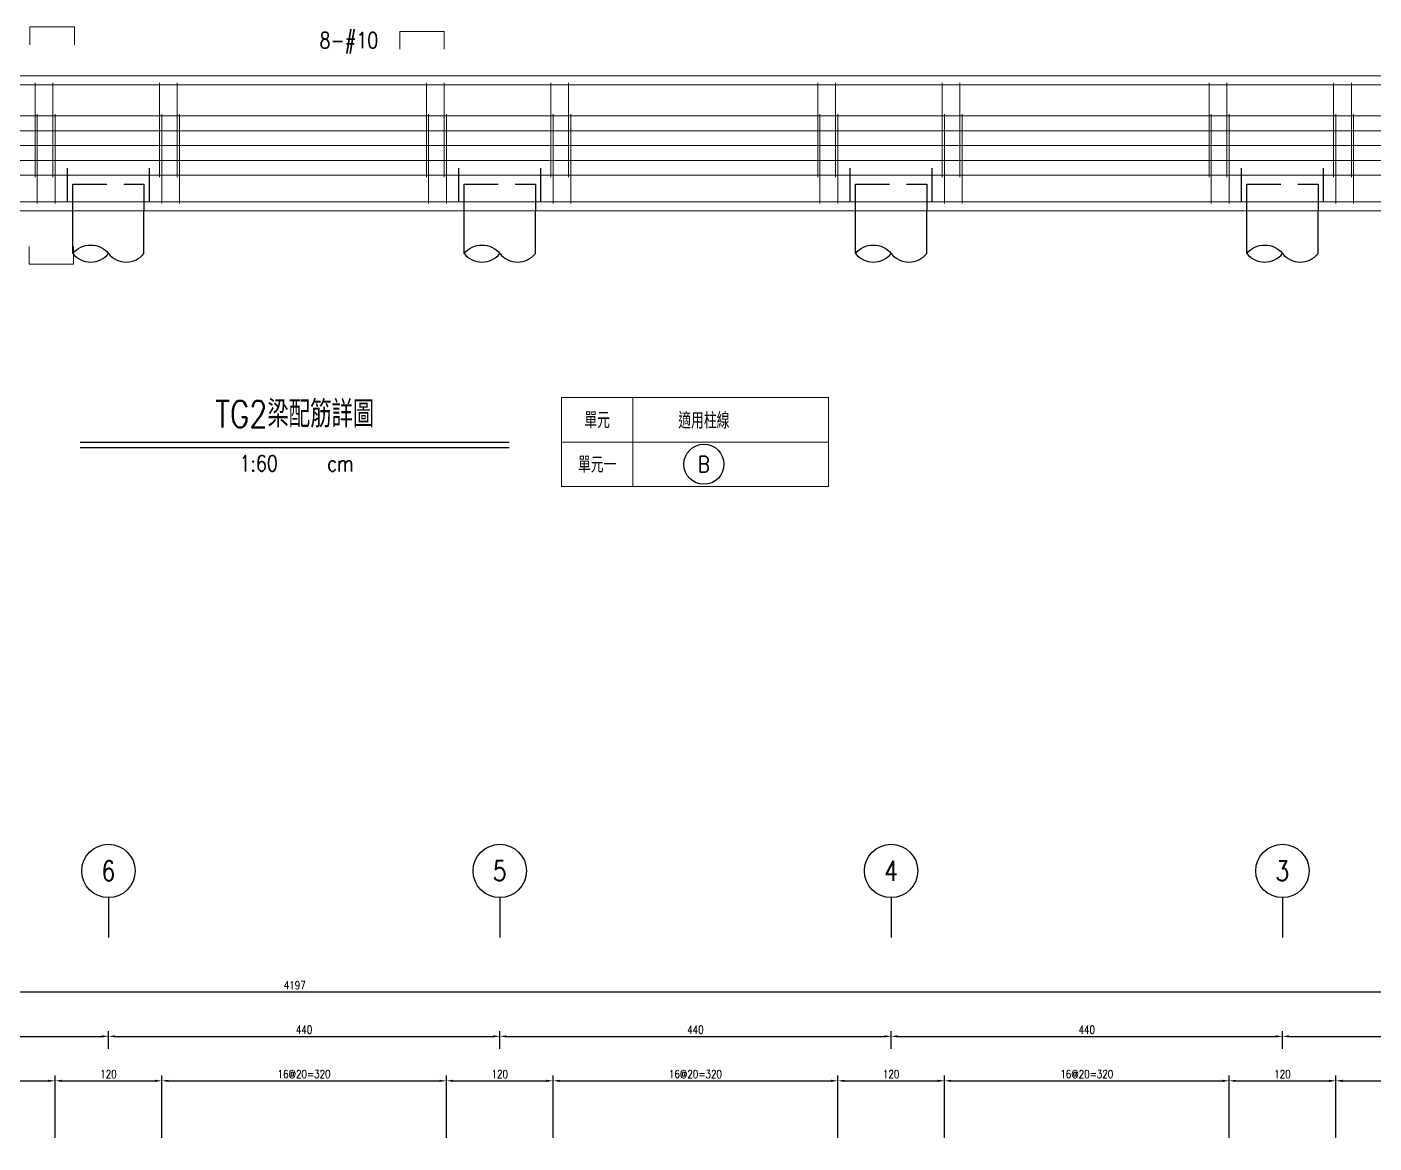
# Model space of a CAD drawing. Extents: x -4754 to 4976, y -19960 to 3841.
# Drawn here: x 1532 to 3047, y -6245 to -4990 of the extents above; entities that cross this region are included whole.
import ezdxf
from ezdxf.enums import TextEntityAlignment as Align

# ---------------------------------------------------------------- set-up
doc = ezdxf.new("R2010")
doc.units = 0
doc.header["$LTSCALE"] = 3
doc.linetypes.add('DASHED', pattern=[19.05, 12.7, -6.35])
doc.layers.get('0').update_dxf_attribs({"linetype": 'CONTINUOUS'})
doc.layers.add('HB_0', color=7, linetype='CONTINUOUS', transparency=0.5)
for name, color, linetype in [('HB_DIM', 1, 'CONTINUOUS'), ('HB_SYMBOLS', 7, 'CONTINUOUS'), ('HB_TXT_CTEXT', 2, 'CONTINUOUS'), ('鋼筋', 3, 'CONTINUOUS')]:
    doc.layers.add(name, color=color, linetype=linetype)
doc.styles.get("Standard").update_dxf_attribs({"font": 'ROMANS.shx', "width": 0.8, "bigfont": 'chineset.shx'})
doc.dimstyles.new('30', dxfattribs={"dimscale": 3, "dimtxt": 3, "dimasz": 2.5, "dimexe": 2, "dimexo": 2, "dimgap": 1, "dimtad": 1, "dimdsep": 46, "dimtxsty": 'Standard', "dimcen": 0, "dimclrd": 256, "dimclre": 256, "dimclrt": 2, "dimadec": 0, "dimazin": 0, "dimtfac": 1, "dimtix": 1, "dimtmove": 2, "dimatfit": 3, "dimfxl": 1, "dimtolj": 1, "dimtzin": 0, "dimarcsym": 0})

# ---------------------------------------------------------------- blocks, each defined once
blk = doc.blocks.new('pile_vertical')
at = {"color": 252, "linetype": 'DASHED'}
for p, q in [((-46, 10), (-46, 50)), ((46, 10), (46, 50))]:
    blk.add_line(p, q, dxfattribs=at)
at = {"linetype": 'Continuous'}
for p, q in [((-40, -48.1), (-40, 0)), ((40, -48.1), (40, 0))]:
    blk.add_line(p, q, dxfattribs=at)
at = {"color": 252, "linetype": 'DASHED'}
blk.add_lwpolyline([(-40, 0), (-40, 30), (40, 30), (40, 0)], dxfattribs=at)
at = {"linetype": 'Continuous'}
for points in [[(-40, -48.1, -0.48), (0, -48.1, 0.48), (40, -48.1, 0.48)], [(-40, -48.1, 0.48), (0, -48.1, 0.48)]]:
    blk.add_lwpolyline(points, format="xyb", dxfattribs=at)
blk = doc.blocks.new('title_beam')
at = {"color": 3, "linetype": 'Continuous'}
blk.add_line((-241.2, 0), (241.2, 0), dxfattribs=at)
at = {"color": 1, "linetype": 'Continuous'}
blk.add_line((-241.2, -6), (241.2, -6), dxfattribs=at)
at = {"color": 3, "linetype": 'Continuous', "width": 0.8}
blk.add_attdef('TITLE', text='', height=30, dxfattribs=at).set_placement((0, 33), align=Align.MIDDLE)
at = {"linetype": 'Continuous', "width": 0.8}
blk.add_attdef('SCALE', text='', height=18, dxfattribs=at).set_placement((-40.6, -24), align=Align.MIDDLE)
blk.add_attdef('CM', (36.5, -33), '', height=18, dxfattribs=at)
blk = doc.blocks.new('line_tag')
at = {"layer": 'HB_SYMBOLS', "color": 4, "linetype": 'Continuous'}
blk.add_circle((0, 0), 22.5, dxfattribs=at)
at = {"color": 4, "linetype": 'Continuous', "width": 0.8}
blk.add_attdef('A', text='', height=18, dxfattribs=at).set_placement((0, 0), align=Align.MIDDLE)
blk = doc.blocks.new('line_guide')
at = {"color": 4, "linetype": 'Continuous'}
blk.add_line((0, 0), (0, -45), dxfattribs=at)
blk.add_circle((0, 30), 30, dxfattribs=at)
at = {"color": 4, "linetype": 'Continuous', "width": 0.8}
blk.add_attdef('A', text='', height=22.5, dxfattribs=at).set_placement((0, 30), align=Align.MIDDLE)
blk = doc.blocks.new('*D242')
at = {"layer": 'HB_DIM', "linetype": 'Continuous', "lineweight": -2}
for p, q in [((1243.6, -6238.8), (1243.6, -6168.8)), ((1251.1, -6174.8), (1556.1, -6174.8)), ((1563.6, -6238.8), (1563.6, -6168.8))]:
    blk.add_line(p, q, dxfattribs=at)
at = {"layer": 'HB_DIM'}
for points in [[(1251.1, -6173.6), (1251.1, -6176.1), (1243.6, -6174.8)], [(1556.1, -6176.1), (1556.1, -6173.6), (1563.6, -6174.8)]]:
    blk.add_solid(points, dxfattribs=at)
at = {"layer": 'HB_DIM', "color": 2, "linetype": 'Continuous', "insert": (1403.6, -6167.3), "char_height": 9, "attachment_point": 5, "rotation": 0}
blk.add_mtext('\\A1;16@20=320', dxfattribs=at)
blk = doc.blocks.new('*D243')
at = {"layer": 'HB_DIM', "linetype": 'Continuous', "lineweight": -2}
for p, q in [((1563.6, -6238.8), (1563.6, -6168.8)), ((1571.1, -6174.8), (1676.1, -6174.8)), ((1683.6, -6238.8), (1683.6, -6168.8))]:
    blk.add_line(p, q, dxfattribs=at)
at = {"layer": 'HB_DIM'}
for points in [[(1571.1, -6173.6), (1571.1, -6176.1), (1563.6, -6174.8)], [(1676.1, -6176.1), (1676.1, -6173.6), (1683.6, -6174.8)]]:
    blk.add_solid(points, dxfattribs=at)
at = {"layer": 'HB_DIM', "color": 2, "linetype": 'Continuous', "insert": (1623.6, -6167.3), "char_height": 9, "attachment_point": 5, "rotation": 0}
blk.add_mtext('\\A1;120', dxfattribs=at)
blk = doc.blocks.new('*D244')
at = {"layer": 'HB_DIM', "linetype": 'Continuous', "lineweight": -2}
for p, q in [((1683.6, -6238.8), (1683.6, -6168.8)), ((1691.1, -6174.8), (1996.1, -6174.8)), ((2003.6, -6238.8), (2003.6, -6168.8))]:
    blk.add_line(p, q, dxfattribs=at)
at = {"layer": 'HB_DIM'}
for points in [[(1691.1, -6173.6), (1691.1, -6176.1), (1683.6, -6174.8)], [(1996.1, -6176.1), (1996.1, -6173.6), (2003.6, -6174.8)]]:
    blk.add_solid(points, dxfattribs=at)
at = {"layer": 'HB_DIM', "color": 2, "linetype": 'Continuous', "insert": (1843.6, -6167.3), "char_height": 9, "attachment_point": 5, "rotation": 0}
blk.add_mtext('\\A1;16@20=320', dxfattribs=at)
blk = doc.blocks.new('*D245')
at = {"layer": 'HB_DIM', "linetype": 'Continuous', "lineweight": -2}
for p, q in [((2003.6, -6238.8), (2003.6, -6168.8)), ((2011.1, -6174.8), (2116.1, -6174.8)), ((2123.6, -6238.8), (2123.6, -6168.8))]:
    blk.add_line(p, q, dxfattribs=at)
at = {"layer": 'HB_DIM'}
for points in [[(2011.1, -6173.6), (2011.1, -6176.1), (2003.6, -6174.8)], [(2116.1, -6176.1), (2116.1, -6173.6), (2123.6, -6174.8)]]:
    blk.add_solid(points, dxfattribs=at)
at = {"layer": 'HB_DIM', "color": 2, "linetype": 'Continuous', "insert": (2063.6, -6167.3), "char_height": 9, "attachment_point": 5, "rotation": 0}
blk.add_mtext('\\A1;120', dxfattribs=at)
blk = doc.blocks.new('*D246')
at = {"layer": 'HB_DIM', "linetype": 'Continuous', "lineweight": -2}
for p, q in [((2123.6, -6238.8), (2123.6, -6168.8)), ((2131.1, -6174.8), (2436.1, -6174.8)), ((2443.6, -6238.8), (2443.6, -6168.8))]:
    blk.add_line(p, q, dxfattribs=at)
at = {"layer": 'HB_DIM'}
for points in [[(2131.1, -6173.6), (2131.1, -6176.1), (2123.6, -6174.8)], [(2436.1, -6176.1), (2436.1, -6173.6), (2443.6, -6174.8)]]:
    blk.add_solid(points, dxfattribs=at)
at = {"layer": 'HB_DIM', "color": 2, "linetype": 'Continuous', "insert": (2283.6, -6167.3), "char_height": 9, "attachment_point": 5, "rotation": 0}
blk.add_mtext('\\A1;16@20=320', dxfattribs=at)
blk = doc.blocks.new('*D247')
at = {"layer": 'HB_DIM', "linetype": 'Continuous', "lineweight": -2}
for p, q in [((2443.6, -6238.8), (2443.6, -6168.8)), ((2451.1, -6174.8), (2556.1, -6174.8)), ((2563.6, -6238.8), (2563.6, -6168.8))]:
    blk.add_line(p, q, dxfattribs=at)
at = {"layer": 'HB_DIM'}
for points in [[(2451.1, -6173.6), (2451.1, -6176.1), (2443.6, -6174.8)], [(2556.1, -6176.1), (2556.1, -6173.6), (2563.6, -6174.8)]]:
    blk.add_solid(points, dxfattribs=at)
at = {"layer": 'HB_DIM', "color": 2, "linetype": 'Continuous', "insert": (2503.6, -6167.3), "char_height": 9, "attachment_point": 5, "rotation": 0}
blk.add_mtext('\\A1;120', dxfattribs=at)
blk = doc.blocks.new('*D248')
at = {"layer": 'HB_DIM', "linetype": 'Continuous', "lineweight": -2}
for p, q in [((2563.6, -6238.8), (2563.6, -6168.8)), ((2571.1, -6174.8), (2876.1, -6174.8)), ((2883.6, -6238.8), (2883.6, -6168.8))]:
    blk.add_line(p, q, dxfattribs=at)
at = {"layer": 'HB_DIM'}
for points in [[(2571.1, -6173.6), (2571.1, -6176.1), (2563.6, -6174.8)], [(2876.1, -6176.1), (2876.1, -6173.6), (2883.6, -6174.8)]]:
    blk.add_solid(points, dxfattribs=at)
at = {"layer": 'HB_DIM', "color": 2, "linetype": 'Continuous', "insert": (2723.6, -6167.3), "char_height": 9, "attachment_point": 5, "rotation": 0}
blk.add_mtext('\\A1;16@20=320', dxfattribs=at)
blk = doc.blocks.new('*D249')
at = {"layer": 'HB_DIM', "linetype": 'Continuous', "lineweight": -2}
for p, q in [((2883.6, -6238.8), (2883.6, -6168.8)), ((2891.1, -6174.8), (2996.1, -6174.8)), ((3003.6, -6238.8), (3003.6, -6168.8))]:
    blk.add_line(p, q, dxfattribs=at)
at = {"layer": 'HB_DIM'}
for points in [[(2891.1, -6173.6), (2891.1, -6176.1), (2883.6, -6174.8)], [(2996.1, -6176.1), (2996.1, -6173.6), (3003.6, -6174.8)]]:
    blk.add_solid(points, dxfattribs=at)
at = {"layer": 'HB_DIM', "color": 2, "linetype": 'Continuous', "insert": (2943.6, -6167.3), "char_height": 9, "attachment_point": 5, "rotation": 0}
blk.add_mtext('\\A1;120', dxfattribs=at)
blk = doc.blocks.new('*D250')
at = {"layer": 'HB_DIM', "linetype": 'Continuous', "lineweight": -2}
for p, q in [((3003.6, -6238.8), (3003.6, -6168.8)), ((3011.1, -6174.8), (3296.1, -6174.8)), ((3303.6, -6238.8), (3303.6, -6168.8))]:
    blk.add_line(p, q, dxfattribs=at)
at = {"layer": 'HB_DIM'}
for points in [[(3011.1, -6173.6), (3011.1, -6176.1), (3003.6, -6174.8)], [(3296.1, -6176.1), (3296.1, -6173.6), (3303.6, -6174.8)]]:
    blk.add_solid(points, dxfattribs=at)
at = {"layer": 'HB_DIM', "color": 2, "linetype": 'Continuous', "insert": (3153.6, -6167.3), "char_height": 9, "attachment_point": 5, "rotation": 0}
blk.add_mtext('\\A1;15@20=300', dxfattribs=at)
blk = doc.blocks.new('*D254')
at = {"layer": 'HB_DIM', "linetype": 'Continuous', "lineweight": -2}
for p, q in [((-265.4, -6238.8), (-265.4, -6068.8)), ((3931.6, -6238.8), (3931.6, -6068.8)), ((-257.9, -6074.8), (3924.1, -6074.8))]:
    blk.add_line(p, q, dxfattribs=at)
at = {"layer": 'HB_DIM'}
for points in [[(-257.9, -6073.6), (-257.9, -6076.1), (-265.4, -6074.8)], [(3924.1, -6076.1), (3924.1, -6073.6), (3931.6, -6074.8)]]:
    blk.add_solid(points, dxfattribs=at)
at = {"layer": 'HB_DIM', "color": 2, "linetype": 'Continuous', "insert": (1833.1, -6067.3), "char_height": 9, "attachment_point": 5, "rotation": 0}
blk.add_mtext('\\A1;4197', dxfattribs=at)
blk = doc.blocks.new('*D259')
at = {"layer": 'HB_DIM', "linetype": 'Continuous', "lineweight": -2}
for p, q in [((1183.6, -6138.8), (1183.6, -6118.8)), ((1623.6, -6138.8), (1623.6, -6118.8)), ((1191.1, -6124.8), (1616.1, -6124.8))]:
    blk.add_line(p, q, dxfattribs=at)
at = {"layer": 'HB_DIM'}
for points in [[(1191.1, -6123.6), (1191.1, -6126.1), (1183.6, -6124.8)], [(1616.1, -6126.1), (1616.1, -6123.6), (1623.6, -6124.8)]]:
    blk.add_solid(points, dxfattribs=at)
at = {"layer": 'HB_DIM', "color": 2, "linetype": 'Continuous', "insert": (1403.6, -6117.3), "char_height": 9, "attachment_point": 5, "rotation": 0}
blk.add_mtext('\\A1;440', dxfattribs=at)
blk = doc.blocks.new('*D260')
at = {"layer": 'HB_DIM', "linetype": 'Continuous', "lineweight": -2}
for p, q in [((1623.6, -6138.8), (1623.6, -6118.8)), ((2063.6, -6138.8), (2063.6, -6118.8)), ((1631.1, -6124.8), (2056.1, -6124.8))]:
    blk.add_line(p, q, dxfattribs=at)
at = {"layer": 'HB_DIM'}
for points in [[(1631.1, -6123.6), (1631.1, -6126.1), (1623.6, -6124.8)], [(2056.1, -6126.1), (2056.1, -6123.6), (2063.6, -6124.8)]]:
    blk.add_solid(points, dxfattribs=at)
at = {"layer": 'HB_DIM', "color": 2, "linetype": 'Continuous', "insert": (1843.6, -6117.3), "char_height": 9, "attachment_point": 5, "rotation": 0}
blk.add_mtext('\\A1;440', dxfattribs=at)
blk = doc.blocks.new('*D261')
at = {"layer": 'HB_DIM', "linetype": 'Continuous', "lineweight": -2}
for p, q in [((2063.6, -6138.8), (2063.6, -6118.8)), ((2503.6, -6138.8), (2503.6, -6118.8)), ((2071.1, -6124.8), (2496.1, -6124.8))]:
    blk.add_line(p, q, dxfattribs=at)
at = {"layer": 'HB_DIM'}
for points in [[(2071.1, -6123.6), (2071.1, -6126.1), (2063.6, -6124.8)], [(2496.1, -6126.1), (2496.1, -6123.6), (2503.6, -6124.8)]]:
    blk.add_solid(points, dxfattribs=at)
at = {"layer": 'HB_DIM', "color": 2, "linetype": 'Continuous', "insert": (2283.6, -6117.3), "char_height": 9, "attachment_point": 5, "rotation": 0}
blk.add_mtext('\\A1;440', dxfattribs=at)
blk = doc.blocks.new('*D262')
at = {"layer": 'HB_DIM', "linetype": 'Continuous', "lineweight": -2}
for p, q in [((2503.6, -6138.8), (2503.6, -6118.8)), ((2943.6, -6138.8), (2943.6, -6118.8)), ((2511.1, -6124.8), (2936.1, -6124.8))]:
    blk.add_line(p, q, dxfattribs=at)
at = {"layer": 'HB_DIM'}
for points in [[(2511.1, -6123.6), (2511.1, -6126.1), (2503.6, -6124.8)], [(2936.1, -6126.1), (2936.1, -6123.6), (2943.6, -6124.8)]]:
    blk.add_solid(points, dxfattribs=at)
at = {"layer": 'HB_DIM', "color": 2, "linetype": 'Continuous', "insert": (2723.6, -6117.3), "char_height": 9, "attachment_point": 5, "rotation": 0}
blk.add_mtext('\\A1;440', dxfattribs=at)
blk = doc.blocks.new('*D263')
at = {"layer": 'HB_DIM', "linetype": 'Continuous', "lineweight": -2}
for p, q in [((2943.6, -6138.8), (2943.6, -6118.8)), ((3373.6, -6138.8), (3373.6, -6118.8)), ((2951.1, -6124.8), (3366.1, -6124.8))]:
    blk.add_line(p, q, dxfattribs=at)
at = {"layer": 'HB_DIM'}
for points in [[(2951.1, -6123.6), (2951.1, -6126.1), (2943.6, -6124.8)], [(3366.1, -6126.1), (3366.1, -6123.6), (3373.6, -6124.8)]]:
    blk.add_solid(points, dxfattribs=at)
at = {"layer": 'HB_DIM', "color": 2, "linetype": 'Continuous', "insert": (3158.6, -6117.3), "char_height": 9, "attachment_point": 5, "rotation": 0}
blk.add_mtext('\\A1;430', dxfattribs=at)

msp = doc.modelspace()

# ---------------------------------------------------------------- linework, layer by layer
at = {"layer": 'HB_0', "lineweight": 5}
msp.add_lwpolyline([(-265.427, -5196.53), (-265.427, -5044.802), (3931.573, -5044.802), (3931.573, -5196.53), (-265.427, -5196.53)], dxfattribs=at)
at = {"layer": 'HB_DIM', "color": 1, "linetype": 'Continuous'}
msp.add_lwpolyline([(1833.073, -5054.802, 0, 1.25, 0), (1833.073, -5039.802, 0, 0, 0), (1833.073, -5004.802, 0, 0, 0), (1851.073, -5004.802, 0, 0, 0)], format="xyseb", dxfattribs=at)
at = {"layer": 'HB_TXT_CTEXT', "color": 4, "lineweight": 5, "true_color": 0x00ffff}
for p, q in [((2213.073, -5406.53), (2213.073, -5506.53)), ((2133.073, -5456.53), (2433.073, -5456.53))]:
    msp.add_line(p, q, dxfattribs=at)
msp.add_lwpolyline([(2133.073, -5406.53), (2133.073, -5506.53), (2433.073, -5506.53), (2433.073, -5406.53), (2133.073, -5406.53)], dxfattribs=at)
at = {"layer": 'HB_TXT_CTEXT', "lineweight": 5}
for points in [[(1535.327, -5009.802, -50), (1535.327, -4989.802, -50), (1585.327, -4989.802, -50), (1585.327, -5009.802, -50)], [(1951.073, -5014.802, -38), (1951.073, -4994.802, -38), (2001.073, -4994.802, -38), (2001.073, -5014.802, -38)], [(1534.351, -5236.53, -50), (1534.351, -5256.53, -50), (1584.351, -5256.53, -50), (1584.351, -5236.53, -50)]]:
    msp.add_polyline3d(points, dxfattribs=at)
at = {"layer": '鋼筋', "lineweight": 5}
for p, q in [((-244.937, -5054.802, -38), (3911.083, -5054.802, -38)), ((-244.937, -5054.802, -27.143), (3911.083, -5054.802, -27.143)), ((-244.937, -5054.802, -16.286), (3911.083, -5054.802, -16.286)), ((-244.937, -5054.802, -5.429), (3911.083, -5054.802, -5.429)), ((-244.937, -5054.802, 5.429), (3911.083, -5054.802, 5.429)), ((-244.937, -5054.802, 16.286), (3911.083, -5054.802, 16.286)), ((-244.937, -5054.802, 27.143), (3911.083, -5054.802, 27.143)), ((-244.937, -5054.802, 38), (3911.083, -5054.802, 38)), ((1541.033, -5063.352, 33.895), (1541.033, -5055.732, 33.895)), ((1541.033, -5055.732, 40.245), (1541.033, -5155.6, 40.245)), ((1541.033, -5155.6, -40.245), (1541.033, -5055.732, -40.245)), ((1541.033, -5055.732, -33.895), (1541.033, -5063.352, -33.895)), ((1561.033, -5063.352, 33.895), (1561.033, -5055.732, 33.895)), ((1561.033, -5055.732, 40.245), (1561.033, -5155.6, 40.245)), ((1561.033, -5155.6, -40.245), (1561.033, -5055.732, -40.245)), ((1561.033, -5055.732, -33.895), (1561.033, -5063.352, -33.895)), ((1681.033, -5063.352, 33.895), (1681.033, -5055.732, 33.895)), ((1681.033, -5055.732, 40.245), (1681.033, -5155.6, 40.245)), ((1681.033, -5155.6, -40.245), (1681.033, -5055.732, -40.245)), ((1681.033, -5055.732, -33.895), (1681.033, -5063.352, -33.895)), ((1701.033, -5063.352, 33.895), (1701.033, -5055.732, 33.895)), ((1701.033, -5055.732, 40.245), (1701.033, -5155.6, 40.245)), ((1701.033, -5155.6, -40.245), (1701.033, -5055.732, -40.245)), ((1701.033, -5055.732, -33.895), (1701.033, -5063.352, -33.895)), ((1981.033, -5063.352, 33.895), (1981.033, -5055.732, 33.895)), ((1981.033, -5055.732, 40.245), (1981.033, -5155.6, 40.245)), ((1981.033, -5155.6, -40.245), (1981.033, -5055.732, -40.245)), ((1981.033, -5055.732, -33.895), (1981.033, -5063.352, -33.895)), ((2001.033, -5063.352, 33.895), (2001.033, -5055.732, 33.895)), ((2001.033, -5055.732, 40.245), (2001.033, -5155.6, 40.245)), ((2001.033, -5155.6, -40.245), (2001.033, -5055.732, -40.245)), ((2001.033, -5055.732, -33.895), (2001.033, -5063.352, -33.895)), ((2121.033, -5063.352, 33.895), (2121.033, -5055.732, 33.895)), ((2121.033, -5055.732, 40.245), (2121.033, -5155.6, 40.245)), ((2121.033, -5155.6, -40.245), (2121.033, -5055.732, -40.245)), ((2121.033, -5055.732, -33.895), (2121.033, -5063.352, -33.895)), ((2141.033, -5063.352, 33.895), (2141.033, -5055.732, 33.895)), ((2141.033, -5055.732, 40.245), (2141.033, -5155.6, 40.245)), ((2141.033, -5155.6, -40.245), (2141.033, -5055.732, -40.245)), ((2141.033, -5055.732, -33.895), (2141.033, -5063.352, -33.895)), ((2421.033, -5063.352, 33.895), (2421.033, -5055.732, 33.895)), ((2421.033, -5055.732, 40.245), (2421.033, -5155.6, 40.245)), ((2421.033, -5155.6, -40.245), (2421.033, -5055.732, -40.245)), ((2421.033, -5055.732, -33.895), (2421.033, -5063.352, -33.895)), ((2441.033, -5063.352, 33.895), (2441.033, -5055.732, 33.895)), ((2441.033, -5055.732, 40.245), (2441.033, -5155.6, 40.245)), ((2441.033, -5155.6, -40.245), (2441.033, -5055.732, -40.245)), ((2441.033, -5055.732, -33.895), (2441.033, -5063.352, -33.895)), ((2561.033, -5063.352, 33.895), (2561.033, -5055.732, 33.895)), ((2561.033, -5055.732, 40.245), (2561.033, -5155.6, 40.245)), ((2561.033, -5155.6, -40.245), (2561.033, -5055.732, -40.245)), ((2561.033, -5055.732, -33.895), (2561.033, -5063.352, -33.895)), ((2581.033, -5063.352, 33.895), (2581.033, -5055.732, 33.895)), ((2581.033, -5055.732, 40.245), (2581.033, -5155.6, 40.245)), ((2581.033, -5155.6, -40.245), (2581.033, -5055.732, -40.245)), ((2581.033, -5055.732, -33.895), (2581.033, -5063.352, -33.895)), ((2861.033, -5063.352, 33.895), (2861.033, -5055.732, 33.895)), ((2861.033, -5055.732, 40.245), (2861.033, -5155.6, 40.245)), ((2861.033, -5155.6, -40.245), (2861.033, -5055.732, -40.245)), ((2861.033, -5055.732, -33.895), (2861.033, -5063.352, -33.895)), ((2881.033, -5063.352, 33.895), (2881.033, -5055.732, 33.895)), ((2881.033, -5055.732, 40.245), (2881.033, -5155.6, 40.245)), ((2881.033, -5155.6, -40.245), (2881.033, -5055.732, -40.245)), ((2881.033, -5055.732, -33.895), (2881.033, -5063.352, -33.895)), ((3001.033, -5063.352, 33.895), (3001.033, -5055.732, 33.895)), ((3001.033, -5055.732, 40.245), (3001.033, -5155.6, 40.245)), ((3001.033, -5155.6, -40.245), (3001.033, -5055.732, -40.245)), ((3001.033, -5055.732, -33.895), (3001.033, -5063.352, -33.895)), ((3021.033, -5063.352, 33.895), (3021.033, -5055.732, 33.895)), ((3021.033, -5055.732, 40.245), (3021.033, -5155.6, 40.245)), ((3021.033, -5155.6, -40.245), (3021.033, -5055.732, -40.245)), ((3021.033, -5055.732, -33.895), (3021.033, -5063.352, -33.895)), ((-245.657, -5089.802, -50), (3911.803, -5089.802, -50)), ((-245.657, -5089.802, -35.714), (3911.803, -5089.802, -35.714)), ((-245.657, -5089.802, -21.429), (3911.803, -5089.802, -21.429)), ((-245.657, -5089.802, -7.143), (3911.803, -5089.802, -7.143)), ((-245.657, -5089.802, 7.143), (3911.803, -5089.802, 7.143)), ((-245.657, -5089.802, 21.429), (3911.803, -5089.802, 21.429)), ((-245.657, -5089.802, 35.714), (3911.803, -5089.802, 35.714)), ((-245.657, -5089.802, 50), (3911.803, -5089.802, 50)), ((1543.573, -5098.852, 45.395), (1543.573, -5091.232, 45.395)), ((1543.573, -5091.232, 51.745), (1543.573, -5185.1, 51.745)), ((1543.573, -5185.1, -51.745), (1543.573, -5091.232, -51.745)), ((1543.573, -5091.232, -45.395), (1543.573, -5098.852, -45.395)), ((1563.573, -5098.852, 45.395), (1563.573, -5091.232, 45.395)), ((1563.573, -5091.232, 51.745), (1563.573, -5185.1, 51.745)), ((1563.573, -5185.1, -51.745), (1563.573, -5091.232, -51.745)), ((1563.573, -5091.232, -45.395), (1563.573, -5098.852, -45.395)), ((1683.573, -5098.852, 45.395), (1683.573, -5091.232, 45.395)), ((1683.573, -5091.232, 51.745), (1683.573, -5185.1, 51.745)), ((1683.573, -5185.1, -51.745), (1683.573, -5091.232, -51.745)), ((1683.573, -5091.232, -45.395), (1683.573, -5098.852, -45.395)), ((1703.573, -5098.852, 45.395), (1703.573, -5091.232, 45.395)), ((1703.573, -5091.232, 51.745), (1703.573, -5185.1, 51.745)), ((1703.573, -5185.1, -51.745), (1703.573, -5091.232, -51.745)), ((1703.573, -5091.232, -45.395), (1703.573, -5098.852, -45.395)), ((1983.573, -5098.852, 45.395), (1983.573, -5091.232, 45.395)), ((1983.573, -5091.232, 51.745), (1983.573, -5185.1, 51.745)), ((1983.573, -5185.1, -51.745), (1983.573, -5091.232, -51.745)), ((1983.573, -5091.232, -45.395), (1983.573, -5098.852, -45.395)), ((2003.573, -5098.852, 45.395), (2003.573, -5091.232, 45.395)), ((2003.573, -5091.232, 51.745), (2003.573, -5185.1, 51.745)), ((2003.573, -5185.1, -51.745), (2003.573, -5091.232, -51.745)), ((2003.573, -5091.232, -45.395), (2003.573, -5098.852, -45.395)), ((2123.573, -5098.852, 45.395), (2123.573, -5091.232, 45.395)), ((2123.573, -5091.232, 51.745), (2123.573, -5185.1, 51.745)), ((2123.573, -5185.1, -51.745), (2123.573, -5091.232, -51.745)), ((2123.573, -5091.232, -45.395), (2123.573, -5098.852, -45.395)), ((2143.573, -5098.852, 45.395), (2143.573, -5091.232, 45.395)), ((2143.573, -5091.232, 51.745), (2143.573, -5185.1, 51.745)), ((2143.573, -5185.1, -51.745), (2143.573, -5091.232, -51.745)), ((2143.573, -5091.232, -45.395), (2143.573, -5098.852, -45.395)), ((2423.573, -5098.852, 45.395), (2423.573, -5091.232, 45.395)), ((2423.573, -5091.232, 51.745), (2423.573, -5185.1, 51.745)), ((2423.573, -5185.1, -51.745), (2423.573, -5091.232, -51.745)), ((2423.573, -5091.232, -45.395), (2423.573, -5098.852, -45.395)), ((2443.573, -5098.852, 45.395), (2443.573, -5091.232, 45.395)), ((2443.573, -5091.232, 51.745), (2443.573, -5185.1, 51.745)), ((2443.573, -5185.1, -51.745), (2443.573, -5091.232, -51.745)), ((2443.573, -5091.232, -45.395), (2443.573, -5098.852, -45.395)), ((2563.573, -5098.852, 45.395), (2563.573, -5091.232, 45.395)), ((2563.573, -5091.232, 51.745), (2563.573, -5185.1, 51.745)), ((2563.573, -5185.1, -51.745), (2563.573, -5091.232, -51.745)), ((2563.573, -5091.232, -45.395), (2563.573, -5098.852, -45.395)), ((2583.573, -5098.852, 45.395), (2583.573, -5091.232, 45.395)), ((2583.573, -5091.232, 51.745), (2583.573, -5185.1, 51.745)), ((2583.573, -5185.1, -51.745), (2583.573, -5091.232, -51.745)), ((2583.573, -5091.232, -45.395), (2583.573, -5098.852, -45.395)), ((2863.573, -5098.852, 45.395), (2863.573, -5091.232, 45.395)), ((2863.573, -5091.232, 51.745), (2863.573, -5185.1, 51.745)), ((2863.573, -5185.1, -51.745), (2863.573, -5091.232, -51.745)), ((2863.573, -5091.232, -45.395), (2863.573, -5098.852, -45.395)), ((2883.573, -5098.852, 45.395), (2883.573, -5091.232, 45.395)), ((2883.573, -5091.232, 51.745), (2883.573, -5185.1, 51.745)), ((2883.573, -5185.1, -51.745), (2883.573, -5091.232, -51.745)), ((2883.573, -5091.232, -45.395), (2883.573, -5098.852, -45.395)), ((3003.573, -5098.852, 45.395), (3003.573, -5091.232, 45.395)), ((3003.573, -5091.232, 51.745), (3003.573, -5185.1, 51.745)), ((3003.573, -5185.1, -51.745), (3003.573, -5091.232, -51.745)), ((3003.573, -5091.232, -45.395), (3003.573, -5098.852, -45.395)), ((3023.573, -5098.852, 45.395), (3023.573, -5091.232, 45.395)), ((3023.573, -5091.232, 51.745), (3023.573, -5185.1, 51.745)), ((3023.573, -5185.1, -51.745), (3023.573, -5091.232, -51.745)), ((3023.573, -5091.232, -45.395), (3023.573, -5098.852, -45.395)), ((-243.427, -5106.484, -50), (3909.573, -5106.484, -50)), ((-243.427, -5106.484, 50), (3909.573, -5106.484, 50)), ((-243.427, -5123.166, -50), (3909.573, -5123.166, -50)), ((-243.427, -5123.166, 50), (3909.573, -5123.166, 50)), ((-243.427, -5139.848, -50), (3909.573, -5139.848, -50)), ((-243.427, -5139.848, 50), (3909.573, -5139.848, 50)), ((-250.537, -5156.53, -50), (3916.683, -5156.53, -50)), ((-250.537, -5156.53, -35.714), (3916.683, -5156.53, -35.714)), ((-250.537, -5156.53, -21.429), (3916.683, -5156.53, -21.429)), ((-250.537, -5156.53, -7.143), (3916.683, -5156.53, -7.143)), ((-250.537, -5156.53, 7.143), (3916.683, -5156.53, 7.143)), ((-250.537, -5156.53, 21.429), (3916.683, -5156.53, 21.429)), ((-250.537, -5156.53, 35.714), (3916.683, -5156.53, 35.714)), ((-250.537, -5156.53, 50), (3916.683, -5156.53, 50)), ((1541.033, -5158.775, 37.07), (1541.033, -5158.775, -37.07)), ((1561.033, -5158.775, 37.07), (1561.033, -5158.775, -37.07)), ((1681.033, -5158.775, 37.07), (1681.033, -5158.775, -37.07)), ((1701.033, -5158.775, 37.07), (1701.033, -5158.775, -37.07)), ((1981.033, -5158.775, 37.07), (1981.033, -5158.775, -37.07)), ((2001.033, -5158.775, 37.07), (2001.033, -5158.775, -37.07)), ((2121.033, -5158.775, 37.07), (2121.033, -5158.775, -37.07)), ((2141.033, -5158.775, 37.07), (2141.033, -5158.775, -37.07)), ((2421.033, -5158.775, 37.07), (2421.033, -5158.775, -37.07)), ((2441.033, -5158.775, 37.07), (2441.033, -5158.775, -37.07)), ((2561.033, -5158.775, 37.07), (2561.033, -5158.775, -37.07)), ((2581.033, -5158.775, 37.07), (2581.033, -5158.775, -37.07)), ((2861.033, -5158.775, 37.07), (2861.033, -5158.775, -37.07)), ((2881.033, -5158.775, 37.07), (2881.033, -5158.775, -37.07)), ((3001.033, -5158.775, 37.07), (3001.033, -5158.775, -37.07)), ((3021.033, -5158.775, 37.07), (3021.033, -5158.775, -37.07)), ((-246.742, -5186.53, -50), (3912.888, -5186.53, -50)), ((-246.742, -5186.53, -35.714), (3912.888, -5186.53, -35.714)), ((-246.742, -5186.53, -21.429), (3912.888, -5186.53, -21.429)), ((-246.742, -5186.53, -7.143), (3912.888, -5186.53, -7.143)), ((-246.742, -5186.53, 7.143), (3912.888, -5186.53, 7.143)), ((-246.742, -5186.53, 21.429), (3912.888, -5186.53, 21.429)), ((-246.742, -5186.53, 35.714), (3912.888, -5186.53, 35.714)), ((-246.742, -5186.53, 50), (3912.888, -5186.53, 50)), ((1543.573, -5188.275, 48.57), (1543.573, -5188.275, -48.57)), ((1563.573, -5188.275, 48.57), (1563.573, -5188.275, -48.57)), ((1683.573, -5188.275, 48.57), (1683.573, -5188.275, -48.57)), ((1703.573, -5188.275, 48.57), (1703.573, -5188.275, -48.57)), ((1983.573, -5188.275, 48.57), (1983.573, -5188.275, -48.57)), ((2003.573, -5188.275, 48.57), (2003.573, -5188.275, -48.57)), ((2123.573, -5188.275, 48.57), (2123.573, -5188.275, -48.57)), ((2143.573, -5188.275, 48.57), (2143.573, -5188.275, -48.57)), ((2423.573, -5188.275, 48.57), (2423.573, -5188.275, -48.57)), ((2443.573, -5188.275, 48.57), (2443.573, -5188.275, -48.57)), ((2563.573, -5188.275, 48.57), (2563.573, -5188.275, -48.57)), ((2583.573, -5188.275, 48.57), (2583.573, -5188.275, -48.57)), ((2863.573, -5188.275, 48.57), (2863.573, -5188.275, -48.57)), ((2883.573, -5188.275, 48.57), (2883.573, -5188.275, -48.57)), ((3003.573, -5188.275, 48.57), (3003.573, -5188.275, -48.57)), ((3023.573, -5188.275, 48.57), (3023.573, -5188.275, -48.57))]:
    msp.add_line(p, q, dxfattribs=at)
at = {"layer": '鋼筋', "lineweight": 5, "extrusion": (1, -2.44929e-16, 0)}
for centre, start, end in [((-5055.732, 37.07, 1541.033), 270, 90), ((-5055.732, -37.07, 1541.033), 270, 90), ((-5055.732, 37.07, 1561.033), 270, 90), ((-5055.732, -37.07, 1561.033), 270, 90), ((-5055.732, 37.07, 1681.033), 270, 90), ((-5055.732, -37.07, 1681.033), 270, 90), ((-5055.732, 37.07, 1701.033), 270, 90), ((-5055.732, -37.07, 1701.033), 270, 90), ((-5055.732, 37.07, 1981.033), 270, 90), ((-5055.732, -37.07, 1981.033), 270, 90), ((-5055.732, 37.07, 2001.033), 270, 90), ((-5055.732, -37.07, 2001.033), 270, 90), ((-5055.732, 37.07, 2121.033), 270, 90), ((-5055.732, -37.07, 2121.033), 270, 90), ((-5055.732, 37.07, 2141.033), 270, 90), ((-5055.732, -37.07, 2141.033), 270, 90), ((-5055.732, 37.07, 2421.033), 270, 90), ((-5055.732, -37.07, 2421.033), 270, 90), ((-5055.732, 37.07, 2441.033), 270, 90), ((-5055.732, -37.07, 2441.033), 270, 90), ((-5055.732, 37.07, 2561.033), 270, 90), ((-5055.732, -37.07, 2561.033), 270, 90), ((-5055.732, 37.07, 2581.033), 270, 90), ((-5055.732, -37.07, 2581.033), 270, 90), ((-5055.732, 37.07, 2861.033), 270, 90), ((-5055.732, -37.07, 2861.033), 270, 90), ((-5055.732, 37.07, 2881.033), 270, 90), ((-5055.732, -37.07, 2881.033), 270, 90), ((-5055.732, 37.07, 3001.033), 270, 90), ((-5055.732, -37.07, 3001.033), 270, 90), ((-5055.732, 37.07, 3021.033), 270, 90), ((-5055.732, -37.07, 3021.033), 270, 90), ((-5091.232, 48.57, 1543.573), 270, 90), ((-5091.232, -48.57, 1543.573), 270, 90), ((-5091.232, 48.57, 1563.573), 270, 90), ((-5091.232, -48.57, 1563.573), 270, 90), ((-5091.232, 48.57, 1683.573), 270, 90), ((-5091.232, -48.57, 1683.573), 270, 90), ((-5091.232, 48.57, 1703.573), 270, 90), ((-5091.232, -48.57, 1703.573), 270, 90), ((-5091.232, 48.57, 1983.573), 270, 90), ((-5091.232, -48.57, 1983.573), 270, 90), ((-5091.232, 48.57, 2003.573), 270, 90), ((-5091.232, -48.57, 2003.573), 270, 90), ((-5091.232, 48.57, 2123.573), 270, 90), ((-5091.232, -48.57, 2123.573), 270, 90), ((-5091.232, 48.57, 2143.573), 270, 90), ((-5091.232, -48.57, 2143.573), 270, 90), ((-5091.232, 48.57, 2423.573), 270, 90), ((-5091.232, -48.57, 2423.573), 270, 90), ((-5091.232, 48.57, 2443.573), 270, 90), ((-5091.232, -48.57, 2443.573), 270, 90), ((-5091.232, 48.57, 2563.573), 270, 90), ((-5091.232, -48.57, 2563.573), 270, 90), ((-5091.232, 48.57, 2583.573), 270, 90), ((-5091.232, -48.57, 2583.573), 270, 90), ((-5091.232, 48.57, 2863.573), 270, 90), ((-5091.232, -48.57, 2863.573), 270, 90), ((-5091.232, 48.57, 2883.573), 270, 90), ((-5091.232, -48.57, 2883.573), 270, 90), ((-5091.232, 48.57, 3003.573), 270, 90), ((-5091.232, -48.57, 3003.573), 270, 90), ((-5091.232, 48.57, 3023.573), 270, 90), ((-5091.232, -48.57, 3023.573), 270, 90), ((-5155.6, 37.07, 1541.033), 90, 180), ((-5155.6, -37.07, 1541.033), 180, 270), ((-5155.6, 37.07, 1561.033), 90, 180), ((-5155.6, -37.07, 1561.033), 180, 270), ((-5155.6, 37.07, 1681.033), 90, 180), ((-5155.6, -37.07, 1681.033), 180, 270), ((-5155.6, 37.07, 1701.033), 90, 180), ((-5155.6, -37.07, 1701.033), 180, 270), ((-5155.6, 37.07, 1981.033), 90, 180), ((-5155.6, -37.07, 1981.033), 180, 270), ((-5155.6, 37.07, 2001.033), 90, 180), ((-5155.6, -37.07, 2001.033), 180, 270), ((-5155.6, 37.07, 2121.033), 90, 180), ((-5155.6, -37.07, 2121.033), 180, 270), ((-5155.6, 37.07, 2141.033), 90, 180), ((-5155.6, -37.07, 2141.033), 180, 270), ((-5155.6, 37.07, 2421.033), 90, 180), ((-5155.6, -37.07, 2421.033), 180, 270), ((-5155.6, 37.07, 2441.033), 90, 180), ((-5155.6, -37.07, 2441.033), 180, 270), ((-5155.6, 37.07, 2561.033), 90, 180), ((-5155.6, -37.07, 2561.033), 180, 270), ((-5155.6, 37.07, 2581.033), 90, 180), ((-5155.6, -37.07, 2581.033), 180, 270), ((-5155.6, 37.07, 2861.033), 90, 180), ((-5155.6, -37.07, 2861.033), 180, 270), ((-5155.6, 37.07, 2881.033), 90, 180), ((-5155.6, -37.07, 2881.033), 180, 270), ((-5155.6, 37.07, 3001.033), 90, 180), ((-5155.6, -37.07, 3001.033), 180, 270), ((-5155.6, 37.07, 3021.033), 90, 180), ((-5155.6, -37.07, 3021.033), 180, 270), ((-5185.1, 48.57, 1543.573), 90, 180), ((-5185.1, -48.57, 1543.573), 180, 270), ((-5185.1, 48.57, 1563.573), 90, 180), ((-5185.1, -48.57, 1563.573), 180, 270), ((-5185.1, 48.57, 1683.573), 90, 180), ((-5185.1, -48.57, 1683.573), 180, 270), ((-5185.1, 48.57, 1703.573), 90, 180), ((-5185.1, -48.57, 1703.573), 180, 270), ((-5185.1, 48.57, 1983.573), 90, 180), ((-5185.1, -48.57, 1983.573), 180, 270), ((-5185.1, 48.57, 2003.573), 90, 180), ((-5185.1, -48.57, 2003.573), 180, 270), ((-5185.1, 48.57, 2123.573), 90, 180), ((-5185.1, -48.57, 2123.573), 180, 270), ((-5185.1, 48.57, 2143.573), 90, 180), ((-5185.1, -48.57, 2143.573), 180, 270), ((-5185.1, 48.57, 2423.573), 90, 180), ((-5185.1, -48.57, 2423.573), 180, 270), ((-5185.1, 48.57, 2443.573), 90, 180), ((-5185.1, -48.57, 2443.573), 180, 270), ((-5185.1, 48.57, 2563.573), 90, 180), ((-5185.1, -48.57, 2563.573), 180, 270), ((-5185.1, 48.57, 2583.573), 90, 180), ((-5185.1, -48.57, 2583.573), 180, 270), ((-5185.1, 48.57, 2863.573), 90, 180), ((-5185.1, -48.57, 2863.573), 180, 270), ((-5185.1, 48.57, 2883.573), 90, 180), ((-5185.1, -48.57, 2883.573), 180, 270), ((-5185.1, 48.57, 3003.573), 90, 180), ((-5185.1, -48.57, 3003.573), 180, 270), ((-5185.1, 48.57, 3023.573), 90, 180), ((-5185.1, -48.57, 3023.573), 180, 270)]:
    msp.add_arc(centre, 3.175, start, end, dxfattribs=at)

# ---------------------------------------------------------------- block references
at = {"layer": 'HB_0', "linetype": 'Continuous'}
for p in [(1623.573, -5196.53), (2063.573, -5196.53), (2503.573, -5196.53), (2943.573, -5196.53)]:
    msp.add_blockref('pile_vertical', p, dxfattribs=at)
for p, values in [((1623.573, -5968.802), {'A': '6'}), ((2063.573, -5968.802), {'A': '5'}), ((2503.573, -5968.802), {'A': '4'}), ((2943.573, -5968.802), {'A': '3'})]:
    msp.add_blockref('line_guide', p, dxfattribs=at).add_auto_attribs(values)
at = {"layer": 'HB_TXT_CTEXT', "linetype": 'Continuous'}
for name, p, values in [('title_beam', (1833.073, -5456.53), {'TITLE': 'TG2梁配筋詳圖', 'SCALE': '1:60', 'CM': 'cm'}), ('line_tag', (2293.073, -5481.53), {'A': 'B'})]:
    msp.add_blockref(name, p, dxfattribs=at).add_auto_attribs(values)

# ---------------------------------------------------------------- texts
at = {"layer": 'HB_TXT_CTEXT', "linetype": 'Continuous', "width": 0.8}
msp.add_text(' 8-#10', height=18, dxfattribs=at).set_placement((1851.073, -5004.802, -38), align=Align.MIDDLE_LEFT)
for s, p in [('單元', (2173.073, -5431.53)), ('適用柱線', (2293.073, -5431.53)), ('單元一', (2173.073, -5481.53))]:
    msp.add_text(s, height=18, dxfattribs=at).set_placement(p, align=Align.MIDDLE)

# ---------------------------------------------------------------- dimensions: what is measured, and where the dimension line sits
at = {"layer": 'HB_DIM', "linetype": 'Continuous'}
for base, p1, p2, picture, middle in [((3931.573, -6074.802), (-265.427, -6244.802), (3931.573, -6244.802), '*D254', (1833.073, -6067.302)), ((1623.573, -6124.802), (1183.573, -6144.802, -1299), (1623.573, -6144.802, -1739), '*D259', (1403.573, -6117.302)), ((2063.573, -6124.802), (1623.573, -6144.802, -1739), (2063.573, -6144.802, -2179), '*D260', (1843.573, -6117.302)), ((2503.573, -6124.802), (2063.573, -6144.802, -2179), (2503.573, -6144.802, -2619), '*D261', (2283.573, -6117.302)), ((2943.573, -6124.802), (2503.573, -6144.802, -2619), (2943.573, -6144.802, -3059), '*D262', (2723.573, -6117.302)), ((3373.573, -6124.802), (2943.573, -6144.802, -3059), (3373.573, -6144.802, -3489), '*D263', (3158.573, -6117.302)), ((1683.573, -6174.802), (1563.573, -6244.802, 45.395), (1683.573, -6244.802, 45.395), '*D243', (1623.573, -6167.302)), ((2123.573, -6174.802), (2003.573, -6244.802, 45.395), (2123.573, -6244.802, 45.395), '*D245', (2063.573, -6167.302)), ((2563.573, -6174.802), (2443.573, -6244.802, 45.395), (2563.573, -6244.802, 45.395), '*D247', (2503.573, -6167.302)), ((3003.573, -6174.802), (2883.573, -6244.802, 45.395), (3003.573, -6244.802, 45.395), '*D249', (2943.573, -6167.302))]:
    dim = msp.add_linear_dim(base=base, p1=p1, p2=p2, angle=0, dimstyle='30', override={"dimdec": 0, "dimpost": '<>'}, dxfattribs=at)
    dim.commit()
    dim.dimension.update_dxf_attribs({"geometry": picture, "text_midpoint": middle})
for base, p1, p2, text, picture, middle in [((1563.573, -6174.802), (1243.573, -6244.802, 45.395), (1563.573, -6244.802, 45.395), '16@20=<>', '*D242', (1403.573, -6167.302)), ((2003.573, -6174.802), (1683.573, -6244.802, 45.395), (2003.573, -6244.802, 45.395), '16@20=<>', '*D244', (1843.573, -6167.302)), ((2443.573, -6174.802), (2123.573, -6244.802, 45.395), (2443.573, -6244.802, 45.395), '16@20=<>', '*D246', (2283.573, -6167.302)), ((2883.573, -6174.802), (2563.573, -6244.802, 45.395), (2883.573, -6244.802, 45.395), '16@20=<>', '*D248', (2723.573, -6167.302)), ((3303.573, -6174.802), (3003.573, -6244.802, 45.395), (3303.573, -6244.802, 45.395), '15@20=<>', '*D250', (3153.573, -6167.302))]:
    dim = msp.add_linear_dim(base=base, p1=p1, p2=p2, angle=0, text=text, dimstyle='30', override={"dimdec": 0, "dimpost": '<>'}, dxfattribs=at)
    dim.commit()
    dim.dimension.update_dxf_attribs({"geometry": picture, "text_midpoint": middle})

doc.saveas('drawing.dxf')
